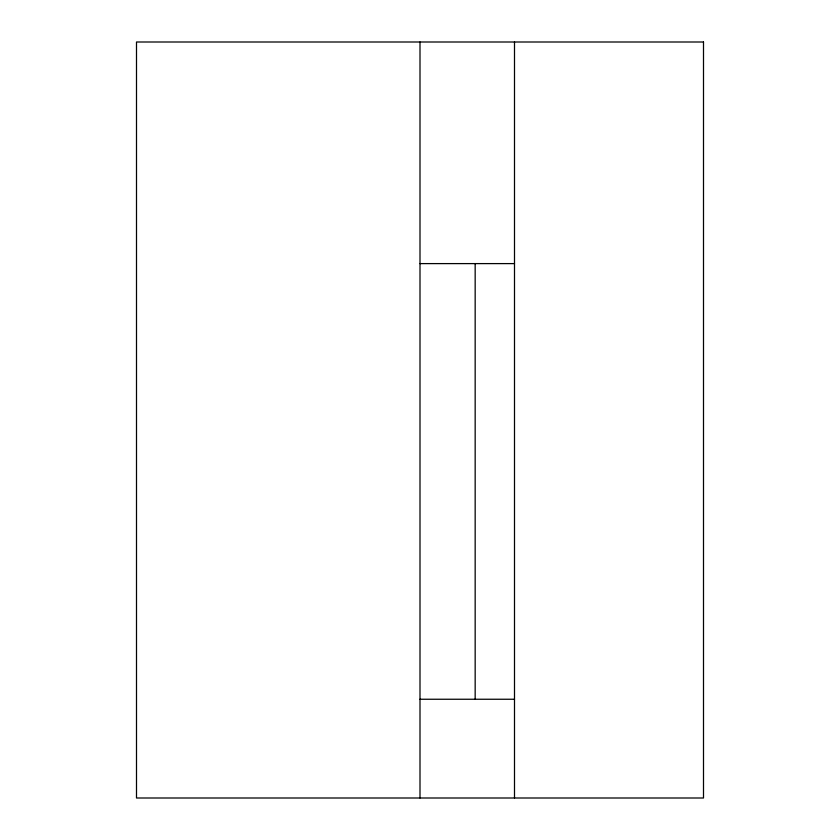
<?xml version="1.0" encoding="UTF-8"?>
<svg xmlns="http://www.w3.org/2000/svg" width="840" height="840" viewBox="0 0 840 840"><rect width="100%" height="100%" fill="white"/><g stroke="black" fill="none" stroke-linecap="round" stroke-linejoin="round"><path stroke-width="1.26" d="M420 263.603L514.5 263.603M420 699.248L514.5 699.248M514.5 42L514.5 798M475.167 263.603L475.167 699.248M420 42L420 798M703.5 42L136.5 42L136.5 798L703.5 798L703.5 42"/></g></svg>
